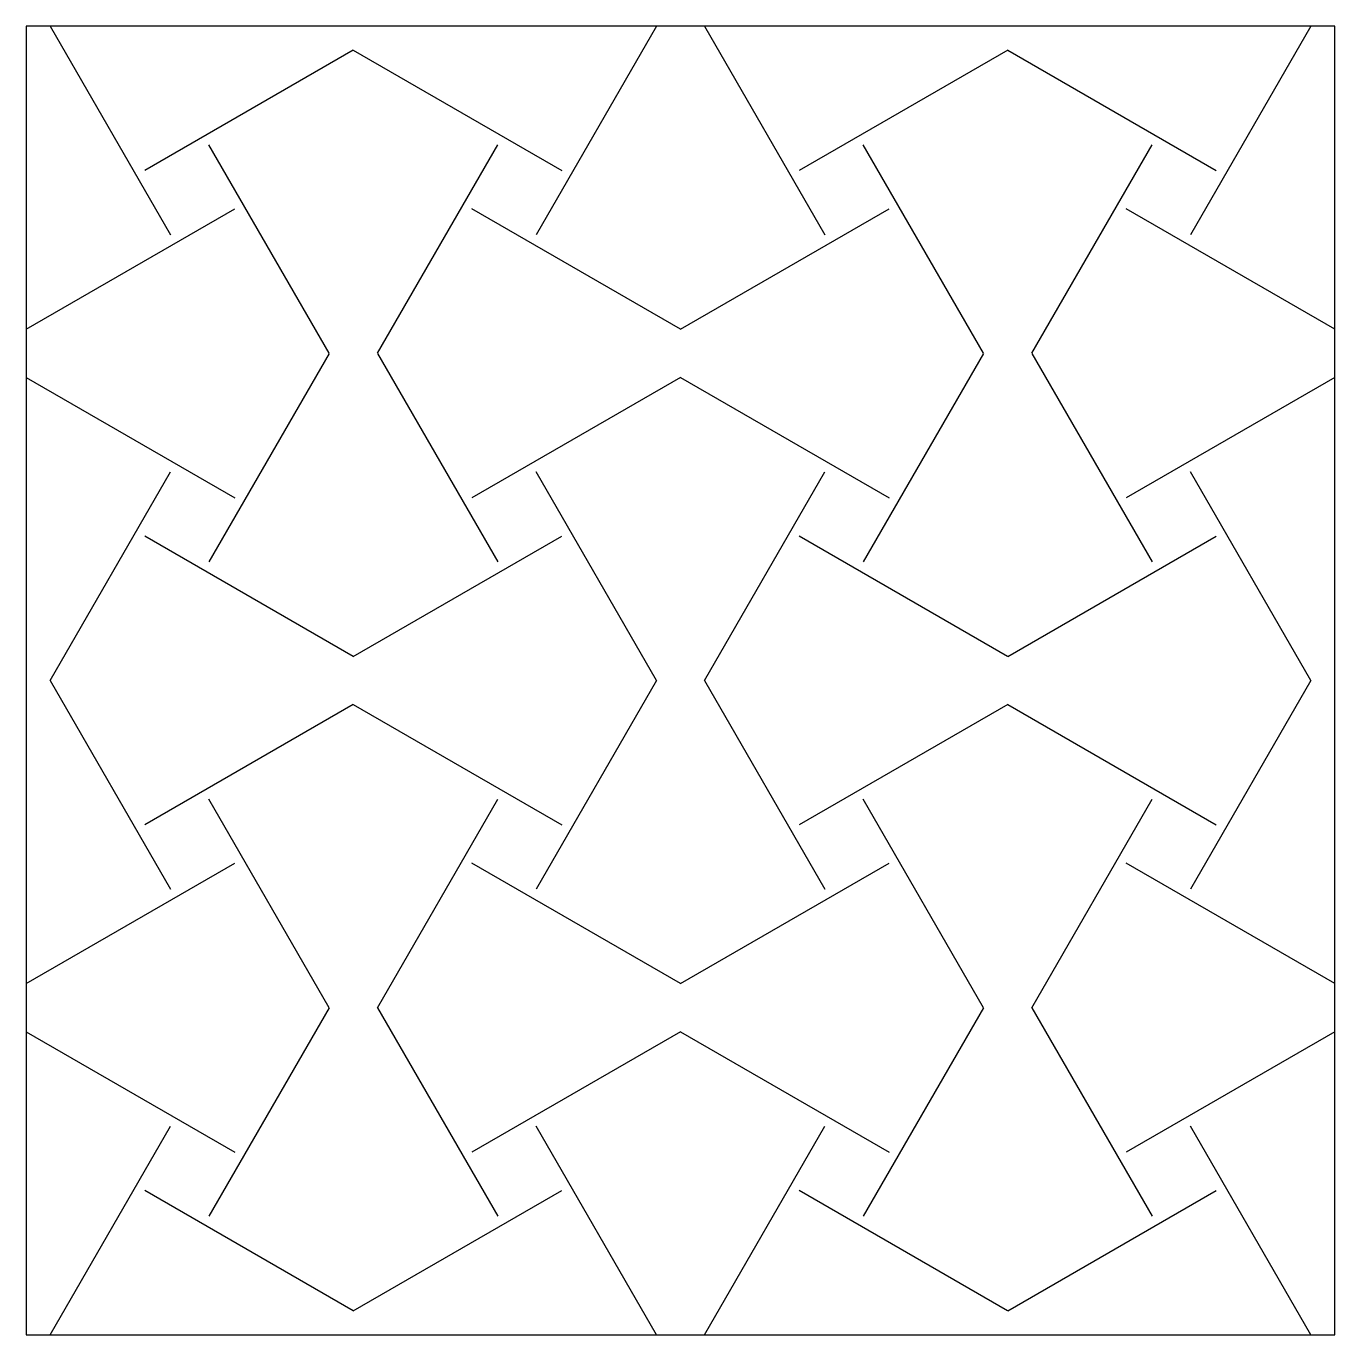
# Model space of a CAD drawing. Header units: metres. Extents: x 0 to 5.43, y 0 to 5.43.
import ezdxf

# ---------------------------------------------------------------- set-up
doc = ezdxf.new("R2010")
doc.units = ezdxf.units.M

# ---------------------------------------------------------------- blocks, each defined once
blk = doc.blocks.new('UnitCell')
for p, q in [((1.2586, 1.3586), (0.7586, 0.4926)), ((0, 1.2586), (0.866, 0.7586)), ((0.1, 0), (0.6, 0.866)), ((1.3586, 0.1), (0.4926, 0.6))]:
    blk.add_line(p, q)

msp = doc.modelspace()

# ---------------------------------------------------------------- linework, layer by layer
for p, q in [((5.4345, 5.4345), (0, 5.4345)), ((0, 5.4345), (0, 0)), ((5.4345, 0), (5.4345, 5.4345)), ((0, 0), (5.4345, 0))]:
    msp.add_line(p, q)

# ---------------------------------------------------------------- block references
at = {"xscale": -1}
for p in [(1.3586, 4.0759), (4.0759, 4.0759), (2.7172, 2.7172), (5.4345, 2.7172), (1.3586, 1.3586), (4.0759, 1.3586), (2.7172, 0), (5.4345, 0)]:
    msp.add_blockref('UnitCell', p, dxfattribs=at)
for p in [(1.3586, 4.0759), (4.0759, 4.0759), (0, 2.7172), (2.7172, 2.7172), (1.3586, 1.3586), (4.0759, 1.3586), (0, 0), (2.7172, 0)]:
    msp.add_blockref('UnitCell', p)

doc.saveas('drawing.dxf')
